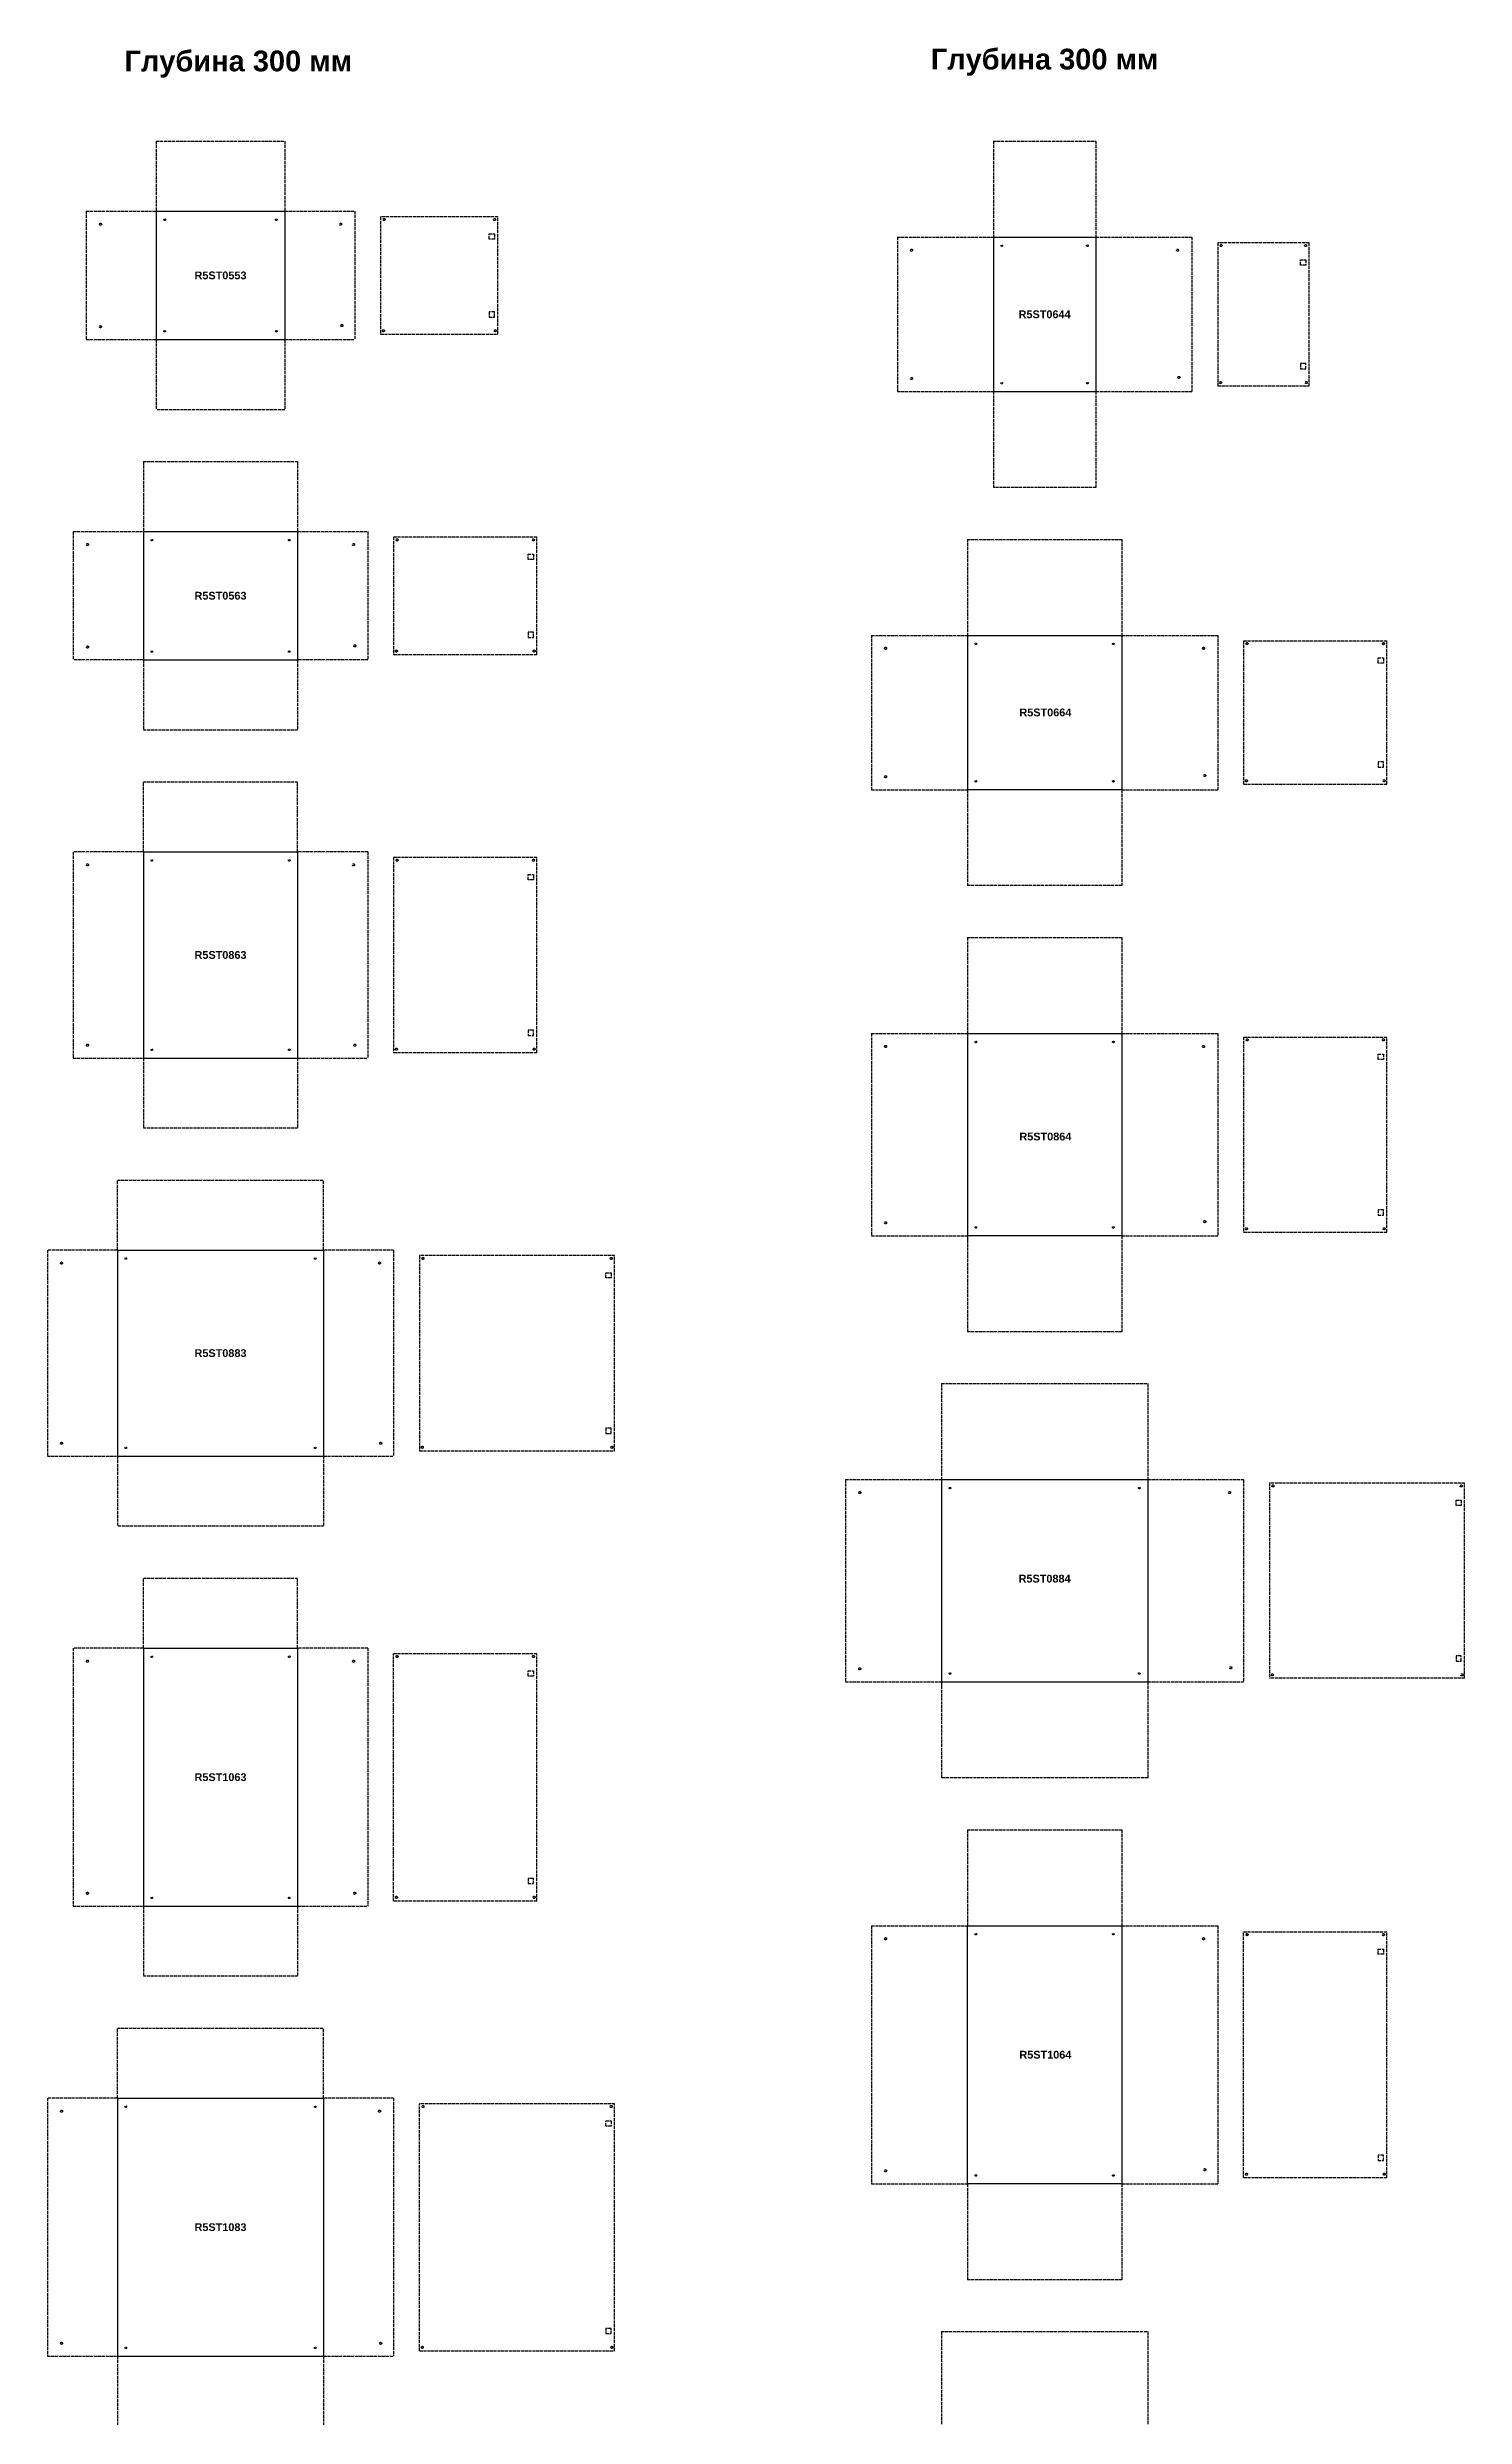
# Model space of a CAD drawing. Header units: millimetres. Extents: x 2534 to 15141, y 1284 to 16748.
# Drawn here: x 9674 to 15138, y 6466 to 15601 of the extents above; entities that cross this region are included whole.
import ezdxf

# ---------------------------------------------------------------- set-up
doc = ezdxf.new("R2010")
doc.units = ezdxf.units.MM
doc.linetypes.add('ACAD_ISO02W100', pattern=[15, 12, -3])
doc.styles.get("Standard").update_dxf_attribs({"font": 'arial.ttf'})

# ---------------------------------------------------------------- blocks, each defined once
blk = doc.blocks.new('A$C11C00261')
at = {"linetype": 'ACAD_ISO02W100', "lineweight": 30}
for p, q in [((0, 20.4), (20.4, 20.4)), ((0, 0), (0, 20.4)), ((20.4, 0), (0, 0)), ((20.4, 20.4), (20.4, 0))]:
    blk.add_line(p, q, dxfattribs=at)

msp = doc.modelspace()

# ---------------------------------------------------------------- linework, layer by layer
at = {"linetype": 'ACAD_ISO02W100', "lineweight": 30}
for p, q in [((10093.8, 15238.9), (10588.8, 15238.9)), ((10093.8, 15238.9), (10093.8, 14968.9)), ((10588.8, 15238.9), (10588.8, 14968.9)), ((13321.3, 15238.9), (13321.3, 14868.9)), ((13321.3, 15238.9), (13716.3, 15238.9)), ((13716.3, 15238.9), (13716.3, 14868.9)), ((9823.8, 14968.9), (9823.8, 14473.9)), ((9823.8, 14968.9), (10093.8, 14968.9)), ((10588.8, 14968.9), (10858.8, 14968.9)), ((10858.8, 14968.9), (10858.8, 14473.9)), ((11410.8, 14947.4), (10958.8, 14947.4)), ((10958.8, 14947.4), (10958.8, 14495.4)), ((11410.8, 14495.4), (11410.8, 14947.4)), ((12951.3, 14868.9), (12951.3, 14273.9)), ((12951.3, 14868.9), (13321.3, 14868.9)), ((13716.3, 14868.9), (14086.3, 14868.9)), ((14086.3, 14868.9), (14086.3, 14273.9)), ((14538.3, 14847.4), (14186.3, 14847.4)), ((14186.3, 14847.4), (14186.3, 14295.4)), ((14538.3, 14295.4), (14538.3, 14847.4)), ((9823.8, 14473.9), (10093.8, 14473.9)), ((10093.8, 14473.9), (10093.8, 14203.9)), ((10588.8, 14473.9), (10588.8, 14203.9)), ((10588.8, 14473.9), (10858.8, 14473.9)), ((10958.8, 14495.4), (11410.8, 14495.4)), ((12951.3, 14273.9), (13321.3, 14273.9)), ((13321.3, 14273.9), (13321.3, 13903.9)), ((13716.3, 14273.9), (14086.3, 14273.9)), ((13716.3, 14273.9), (13716.3, 13903.9)), ((14186.3, 14295.4), (14538.3, 14295.4)), ((10588.8, 14203.9), (10093.8, 14203.9)), ((10043.8, 14003.9), (10043.8, 13733.9)), ((10043.8, 14003.9), (10638.8, 14003.9)), ((10638.8, 14003.9), (10638.8, 13733.9)), ((13716.3, 13903.9), (13321.3, 13903.9)), ((9773.8, 13733.9), (9773.8, 13238.9)), ((9773.8, 13733.9), (10043.8, 13733.9)), ((10638.8, 13733.9), (10908.8, 13733.9)), ((10908.8, 13733.9), (10908.8, 13238.9)), ((11560.8, 13712.4), (11008.8, 13712.4)), ((11008.8, 13712.4), (11008.8, 13260.4)), ((11560.8, 13260.4), (11560.8, 13712.4)), ((13221.3, 13703.9), (13221.3, 13333.9)), ((13221.3, 13703.9), (13816.3, 13703.9)), ((13816.3, 13703.9), (13816.3, 13333.9)), ((11008.8, 13260.4), (11560.8, 13260.4)), ((12851.3, 13333.9), (12851.3, 12738.9)), ((12851.3, 13333.9), (13221.3, 13333.9)), ((13816.3, 13333.9), (14186.3, 13333.9)), ((14186.3, 13333.9), (14186.3, 12738.9)), ((14286.3, 13312.4), (14286.3, 12760.4)), ((14286.3, 13312.4), (14838.3, 13312.4)), ((14838.3, 12760.4), (14838.3, 13312.4)), ((10043.8, 13238.9), (9773.8, 13238.9)), ((10043.8, 13238.9), (10043.8, 12968.9)), ((10638.8, 13238.9), (10638.8, 12968.9)), ((10908.8, 13238.9), (10638.8, 13238.9)), ((10638.8, 12968.9), (10043.8, 12968.9)), ((10043.8, 12768.9), (10638.8, 12768.9)), ((10043.8, 12498.9), (10043.8, 12768.9)), ((10638.8, 12498.9), (10638.8, 12768.9)), ((12851.3, 12738.9), (13221.3, 12738.9)), ((13221.3, 12738.9), (13221.3, 12368.9)), ((13816.3, 12738.9), (14186.3, 12738.9)), ((13816.3, 12738.9), (13816.3, 12368.9)), ((14286.3, 12760.4), (14838.3, 12760.4)), ((9773.8, 12498.9), (9773.8, 11703.9)), ((10043.8, 12498.9), (9773.8, 12498.9)), ((10908.8, 12498.9), (10638.8, 12498.9)), ((10908.8, 12498.9), (10908.8, 11703.9)), ((11560.8, 12477.4), (11008.8, 12477.4)), ((11008.8, 12477.4), (11008.8, 11725.4)), ((11560.8, 11725.4), (11560.8, 12477.4)), ((13816.3, 12368.9), (13221.3, 12368.9)), ((13221.3, 12168.9), (13221.3, 11798.9)), ((13221.3, 12168.9), (13816.3, 12168.9)), ((13816.3, 12168.9), (13816.3, 11798.9)), ((12851.3, 11798.9), (12851.3, 11018.9)), ((12851.3, 11798.9), (13221.3, 11798.9)), ((13816.3, 11798.9), (14186.3, 11798.9)), ((14186.3, 11798.9), (14186.3, 11018.9)), ((14286.3, 11784.9), (14838.3, 11784.9)), ((14286.3, 11784.9), (14286.3, 11032.9)), ((14838.3, 11032.9), (14838.3, 11784.9)), ((9773.8, 11703.9), (10043.8, 11703.9)), ((10043.8, 11703.9), (10043.8, 11433.9)), ((10638.8, 11703.9), (10908.8, 11703.9)), ((10638.8, 11703.9), (10638.8, 11433.9)), ((11008.8, 11725.4), (11560.8, 11725.4)), ((10638.8, 11433.9), (10043.8, 11433.9)), ((9943.8, 11233.9), (10738.8, 11233.9)), ((9943.8, 10963.9), (9943.8, 11233.9)), ((10738.8, 10963.9), (10738.8, 11233.9)), ((9673.8, 10963.9), (9673.8, 10168.9)), ((9943.8, 10963.9), (9673.8, 10963.9)), ((11008.8, 10963.9), (10738.8, 10963.9)), ((11008.8, 10963.9), (11008.8, 10168.9)), ((12851.3, 11018.9), (13221.3, 11018.9)), ((13221.3, 11018.9), (13221.3, 10648.9)), ((13816.3, 11018.9), (14186.3, 11018.9)), ((13816.3, 11018.9), (13816.3, 10648.9)), ((14286.3, 11032.9), (14838.3, 11032.9)), ((11860.8, 10942.4), (11108.8, 10942.4)), ((11108.8, 10942.4), (11108.8, 10190.4)), ((11860.8, 10190.4), (11860.8, 10942.4)), ((13816.3, 10648.9), (13221.3, 10648.9)), ((13121.3, 10448.9), (13121.3, 10078.9)), ((13121.3, 10448.9), (13916.3, 10448.9)), ((13916.3, 10448.9), (13916.3, 10078.9)), ((9673.8, 10168.9), (9943.8, 10168.9)), ((9943.8, 10168.9), (9943.8, 9898.9)), ((10738.8, 10168.9), (11008.8, 10168.9)), ((10738.8, 10168.9), (10738.8, 9898.9)), ((11108.8, 10190.4), (11860.8, 10190.4)), ((12751.3, 10078.9), (12751.3, 9298.9)), ((12751.3, 10078.9), (13121.3, 10078.9)), ((13916.3, 10078.9), (14286.3, 10078.9)), ((14286.3, 10078.9), (14286.3, 9298.9)), ((14386.3, 10064.9), (14386.3, 9312.9)), ((15138.3, 10064.9), (14386.3, 10064.9)), ((15138.3, 9312.9), (15138.3, 10064.9)), ((10738.8, 9898.9), (9943.8, 9898.9)), ((10043.8, 9698.9), (10638.8, 9698.9)), ((10043.8, 9428.9), (10043.8, 9698.9)), ((10638.8, 9428.9), (10638.8, 9698.9)), ((9773.8, 9428.9), (9773.8, 8433.9)), ((10043.8, 9428.9), (9773.8, 9428.9)), ((10908.8, 9428.9), (10638.8, 9428.9)), ((10908.8, 9428.9), (10908.8, 8433.9)), ((11560.8, 9407.4), (11008.8, 9407.4)), ((11008.8, 8455.4), (11008.8, 9407.4)), ((11560.8, 8455.4), (11560.8, 9407.4)), ((12751.3, 9298.9), (13121.3, 9298.9)), ((13121.3, 9298.9), (13121.3, 8928.9)), ((13916.3, 9298.9), (14286.3, 9298.9)), ((13916.3, 9298.9), (13916.3, 8928.9)), ((15138.3, 9312.9), (14386.3, 9312.9)), ((13916.3, 8928.9), (13121.3, 8928.9)), ((13221.3, 8728.9), (13221.3, 8358.9)), ((13221.3, 8728.9), (13816.3, 8728.9)), ((13816.3, 8728.9), (13816.3, 8358.9)), ((9773.8, 8433.9), (10043.8, 8433.9)), ((10043.8, 8433.9), (10043.8, 8163.9)), ((10638.8, 8433.9), (10908.8, 8433.9)), ((10638.8, 8433.9), (10638.8, 8163.9)), ((11008.8, 8455.4), (11560.8, 8455.4)), ((12851.3, 8358.9), (12851.3, 7363.9)), ((12851.3, 8358.9), (13221.3, 8358.9)), ((13816.3, 8358.9), (14186.3, 8358.9)), ((14186.3, 8358.9), (14186.3, 7363.9)), ((14286.3, 8334.9), (14838.3, 8334.9)), ((14286.3, 7387.9), (14286.3, 8334.9)), ((14838.3, 7387.9), (14838.3, 8334.9)), ((10638.8, 8163.9), (10043.8, 8163.9)), ((9943.8, 7963.9), (10738.8, 7963.9)), ((9943.8, 7693.9), (9943.8, 7963.9)), ((10738.8, 7693.9), (10738.8, 7963.9)), ((9673.8, 7693.9), (9673.8, 6698.9)), ((9943.8, 7693.9), (9673.8, 7693.9)), ((11008.8, 7693.9), (10738.8, 7693.9)), ((11008.8, 7693.9), (11008.8, 6698.9)), ((11860.8, 7672.4), (11108.8, 7672.4)), ((11108.8, 6720.4), (11108.8, 7672.4)), ((11860.8, 6720.4), (11860.8, 7672.4)), ((12851.3, 7363.9), (13221.3, 7363.9)), ((13221.3, 7363.9), (13221.3, 6993.9)), ((13816.3, 7363.9), (14186.3, 7363.9)), ((13816.3, 7363.9), (13816.3, 6993.9)), ((14286.3, 7387.9), (14838.3, 7387.9)), ((13816.3, 6993.9), (13221.3, 6993.9)), ((13120.8, 6793.9), (13120.8, 6421.9)), ((13120.8, 6793.9), (13916.8, 6793.9)), ((13916.8, 6793.9), (13916.8, 6421.9)), ((9673.8, 6698.9), (9943.8, 6698.9)), ((9943.8, 6698.9), (9943.8, 6428.9)), ((10738.8, 6698.9), (11008.8, 6698.9)), ((10738.8, 6698.9), (10738.8, 6428.9)), ((11108.8, 6720.4), (11860.8, 6720.4))]:
    msp.add_line(p, q, dxfattribs=at)
at = {"lineweight": 30}
for p, q in [((10093.8, 14968.9), (10588.8, 14968.9)), ((10093.8, 14968.9), (10093.8, 14473.9)), ((10588.8, 14968.9), (10588.8, 14473.9)), ((13321.3, 14868.9), (13716.3, 14868.9)), ((13321.3, 14868.9), (13321.3, 14273.9)), ((13716.3, 14868.9), (13716.3, 14273.9)), ((10093.8, 14473.9), (10588.8, 14473.9)), ((13321.3, 14273.9), (13716.3, 14273.9)), ((10043.8, 13733.9), (10638.8, 13733.9)), ((10043.8, 13733.9), (10043.8, 13238.9)), ((10638.8, 13733.9), (10638.8, 13238.9)), ((13221.3, 13333.9), (13816.3, 13333.9)), ((13221.3, 13333.9), (13221.3, 12738.9)), ((13816.3, 13333.9), (13816.3, 12738.9)), ((10043.8, 13238.9), (10638.8, 13238.9)), ((13816.3, 12738.9), (13221.3, 12738.9)), ((10043.8, 12498.9), (10638.8, 12498.9)), ((10043.8, 12498.9), (10043.8, 11703.9)), ((10638.8, 12498.9), (10638.8, 11703.9)), ((13221.3, 11798.9), (13816.3, 11798.9)), ((13221.3, 11798.9), (13221.3, 11003.9)), ((13816.3, 11798.9), (13816.3, 11018.9)), ((10043.8, 11703.9), (10638.8, 11703.9)), ((9943.8, 10963.9), (10738.8, 10963.9)), ((9943.8, 10963.9), (9943.8, 10168.9)), ((10738.8, 10963.9), (10738.8, 10168.9)), ((13816.3, 11018.9), (13221.3, 11018.9)), ((9943.8, 10168.9), (10738.8, 10168.9)), ((13121.3, 10078.9), (13916.3, 10078.9)), ((13121.3, 10078.9), (13121.3, 9283.9)), ((13916.3, 10078.9), (13916.3, 9298.9)), ((10043.8, 9428.9), (10638.8, 9428.9)), ((10043.8, 9428.9), (10043.8, 8433.9)), ((10638.8, 9428.9), (10638.8, 8433.9)), ((13121.3, 9298.9), (13916.3, 9298.9)), ((10043.8, 8433.9), (10638.8, 8433.9)), ((13221.3, 8358.9), (13816.3, 8358.9)), ((13221.3, 7363.9), (13221.3, 8358.9)), ((13816.3, 8358.9), (13816.3, 7363.9)), ((9943.8, 7693.9), (10738.8, 7693.9)), ((9943.8, 7693.9), (9943.8, 6698.9)), ((10738.8, 7693.9), (10738.8, 6698.9)), ((13816.3, 7363.9), (13221.3, 7363.9)), ((9943.8, 6698.9), (10738.8, 6698.9))]:
    msp.add_line(p, q, dxfattribs=at)
at = {"linetype": 'ACAD_ISO02W100', "lineweight": 30}
for centre, radius in [((9878.3, 14918.9), 4), ((10126.3, 14936.4), 3), ((10556.3, 14936.4), 3), ((10804.3, 14918.9), 4), ((10971.8, 14936.9), 4), ((11397.8, 14936.9), 4), ((13005.8, 14818.9), 4), ((13353.8, 14836.4), 3), ((13683.8, 14836.4), 3), ((14031.8, 14818.9), 4), ((14199.3, 14836.9), 4), ((14525.3, 14836.9), 4), ((9878.3, 14523.9), 4), ((10808.8, 14528.4), 4), ((10126.3, 14506.4), 3), ((10556.3, 14506.4), 3), ((10969.3, 14508.4), 4), ((11400.3, 14508.4), 4), ((13005.8, 14323.9), 4), ((13353.8, 14306.4), 3), ((13683.8, 14306.4), 3), ((14036.3, 14328.4), 4), ((14196.8, 14308.4), 4), ((14527.8, 14308.4), 4), ((10076.3, 13701.4), 3), ((10606.3, 13701.4), 3), ((11021.8, 13701.9), 4), ((11547.8, 13701.9), 4), ((9828.3, 13683.9), 4), ((10854.3, 13683.9), 4), ((9828.3, 13288.9), 4), ((10076.3, 13271.4), 3), ((10606.3, 13271.4), 3), ((10858.8, 13293.4), 4), ((11019.3, 13273.4), 4), ((11550.3, 13273.4), 4), ((12905.8, 13283.9), 4), ((13253.8, 13301.4), 3), ((13783.8, 13301.4), 3), ((14131.8, 13283.9), 4), ((14299.3, 13301.9), 4), ((14825.3, 13301.9), 4), ((12905.8, 12788.9), 4), ((14136.3, 12793.4), 4), ((13253.8, 12771.4), 3), ((13783.8, 12771.4), 3), ((14296.8, 12773.4), 4), ((14827.8, 12773.4), 4), ((9828.3, 12448.9), 4), ((10076.3, 12466.4), 3), ((10606.3, 12466.4), 3), ((10854.3, 12448.9), 4), ((11021.8, 12466.9), 4), ((11547.8, 12466.9), 4), ((9828.3, 11753.9), 4), ((10076.3, 11736.4), 3), ((10606.3, 11736.4), 3), ((10858.8, 11753.9), 4), ((11019.3, 11738.4), 4), ((11550.3, 11738.4), 4), ((12905.8, 11748.9), 4), ((13253.8, 11766.4), 3), ((13783.8, 11766.4), 3), ((14131.8, 11748.9), 4), ((14299.3, 11774.4), 4), ((14825.3, 11774.4), 4), ((12905.8, 11068.9), 4), ((13253.8, 11051.4), 3), ((13783.8, 11051.4), 3), ((14136.3, 11073.4), 4), ((14296.8, 11045.9), 4), ((14827.8, 11045.9), 4), ((9728.3, 10913.9), 4), ((9976.3, 10931.4), 3), ((10706.3, 10931.4), 3), ((10954.3, 10913.9), 4), ((11121.8, 10931.9), 4), ((11847.8, 10931.9), 4), ((9728.3, 10218.9), 4), ((9976.3, 10201.4), 3), ((10706.3, 10201.4), 3), ((10958.8, 10218.9), 4), ((11119.3, 10203.4), 4), ((11850.3, 10203.4), 4), ((13153.8, 10046.4), 3), ((13883.8, 10046.4), 3), ((14399.3, 10054.4), 4), ((15125.3, 10054.4), 4), ((12805.8, 10028.9), 4), ((14231.8, 10028.9), 4), ((9828.3, 9378.9), 4), ((10076.3, 9396.4), 3), ((10606.3, 9396.4), 3), ((10854.3, 9378.9), 4), ((11021.8, 9396.9), 4), ((11547.8, 9396.9), 4), ((12805.8, 9348.9), 4), ((13153.8, 9331.4), 3), ((13883.8, 9331.4), 3), ((14236.3, 9353.4), 4), ((14396.8, 9325.9), 4), ((15127.8, 9325.9), 4), ((9828.3, 8483.9), 4), ((10076.3, 8466.4), 3), ((10606.3, 8466.4), 3), ((10858.8, 8483.9), 4), ((11019.3, 8468.4), 4), ((11550.3, 8468.4), 4), ((12905.8, 8308.9), 4), ((13253.8, 8326.4), 3), ((13783.8, 8326.4), 3), ((14131.8, 8308.9), 4), ((14299.3, 8324.4), 4), ((14825.3, 8324.4), 4), ((9728.3, 7643.9), 4), ((9976.3, 7661.4), 3), ((10706.3, 7661.4), 3), ((10954.3, 7643.9), 4), ((11121.8, 7661.9), 4), ((11847.8, 7661.9), 4), ((12905.8, 7413.9), 4), ((13253.8, 7396.4), 3), ((13783.8, 7396.4), 3), ((14136.3, 7418.4), 4), ((14296.8, 7400.9), 4), ((14827.8, 7400.9), 4), ((9728.3, 6748.9), 4), ((9976.3, 6731.4), 3), ((10706.3, 6731.4), 3), ((10958.8, 6748.9), 4), ((11119.3, 6733.4), 4), ((11850.3, 6733.4), 4)]:
    msp.add_circle(centre, radius, dxfattribs=at)

# ---------------------------------------------------------------- block references
for p in [(11377.5, 14861.2), (14505.1, 14761.2), (11527.5, 13626.2), (14805.1, 13226.2), (11527.5, 12391.2), (14805.1, 11698.7), (11827.5, 10856.2), (15105.1, 9978.7), (11527.5, 9321.2), (14805.1, 8248.7), (11827.5, 7586.2)]:
    msp.add_blockref('A$C11C00261', p, dxfattribs=at)
at = {"linetype": 'ACAD_ISO02W100', "lineweight": 30, "xscale": -1, "rotation": 180}
for p in [(11377.5, 14581.6), (14505.1, 14381.6), (11527.5, 13346.6), (14805.1, 12846.6), (11527.5, 11811.6), (14805.1, 11119.1), (11827.5, 10276.6), (15105.1, 9399.1), (11527.5, 8541.6), (14805.1, 7474.1), (11827.5, 6806.6)]:
    msp.add_blockref('A$C11C00261', p, dxfattribs=at)

# ---------------------------------------------------------------- texts
at = {"char_height": 80, "attachment_point": 5}
for insert in [(10409.9, 15536.3), (13518.8, 15543.4)]:
    msp.add_mtext_dynamic_manual_height_columns('{\\fArial|b1|i0|c204|p34;Глубина 300 мм}', width=889.283, gutter_width=12.5, heights=[0], dxfattribs=dict(at, insert=insert))
at = {"linetype": 'ACAD_ISO02W100', "char_height": 30, "attachment_point": 5}
for s, heights, insert in [('{\\f@Arial Unicode MS|b1|i0|c204|p34;R5ST0553}', [0], (10341.3, 14721.4)), ('{\\f@Arial Unicode MS|b1|i0|c204|p34;R5ST0644}', [0], (13518.8, 14571.4)), ('{\\f@Arial Unicode MS|b1|i0|c204|p34;R5ST0563}', [0], (10341.3, 13486.4)), ('{\\f@Arial Unicode MS|b1|i0|c204|p34;R5ST0664}', [0], (13521.8, 13036.4)), ('{\\f@Arial Unicode MS|b1|i0|c204|p34;R5ST0863}', [0], (10341.3, 12101.4)), ('{\\f@Arial Unicode MS|b1|i0|c204|p34;R5ST0864}', [115.5], (13521.8, 11401.4)), ('{\\f@Arial Unicode MS|b1|i0|c204|p34;R5ST0883}', [0], (10341.3, 10566.4)), ('{\\f@Arial Unicode MS|b1|i0|c204|p34;R5ST0884}', [115.5], (13518.8, 9696.9)), ('{\\f@Arial Unicode MS|b1|i0|c204|p34;R5ST1063}', [0], (10341.3, 8931.4)), ('{\\f@Arial Unicode MS|b1|i0|c204|p34;R5ST1064}', [115.5], (13521.8, 7861.4)), ('{\\f@Arial Unicode MS|b1|i0|c204|p34;R5ST1083}', [0], (10341.3, 7196.4))]:
    msp.add_mtext_dynamic_manual_height_columns(s, width=205.915, gutter_width=12.5, heights=heights, dxfattribs=dict(at, insert=insert))

doc.saveas('drawing.dxf')
